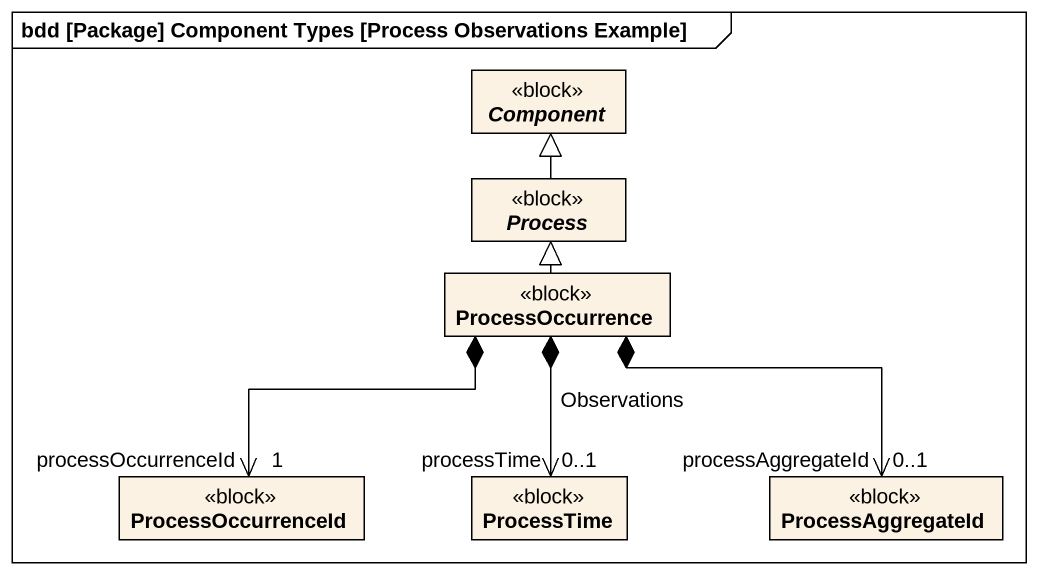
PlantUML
@startuml
mainframe bdd [Package] Component Types [Process Observations Example]
hide circle
hide empty members
abstract class "Component" as Component_ <<block>>
abstract class "Process" as Process_ <<block>>
class ProcessOccurrence <<block>>
class ProcessOccurrenceId <<block>>
class ProcessTime <<block>>
class ProcessAggregateId <<block>>
Process_ -up-|> Component_
ProcessOccurrence -up-|> Process_
ProcessOccurrence *--> "processOccurrenceId\n1" ProcessOccurrenceId
ProcessOccurrence *--> "processTime\n0..1" ProcessTime : Observations
ProcessOccurrence *--> "processAggregateId\n0..1" ProcessAggregateId
@enduml
